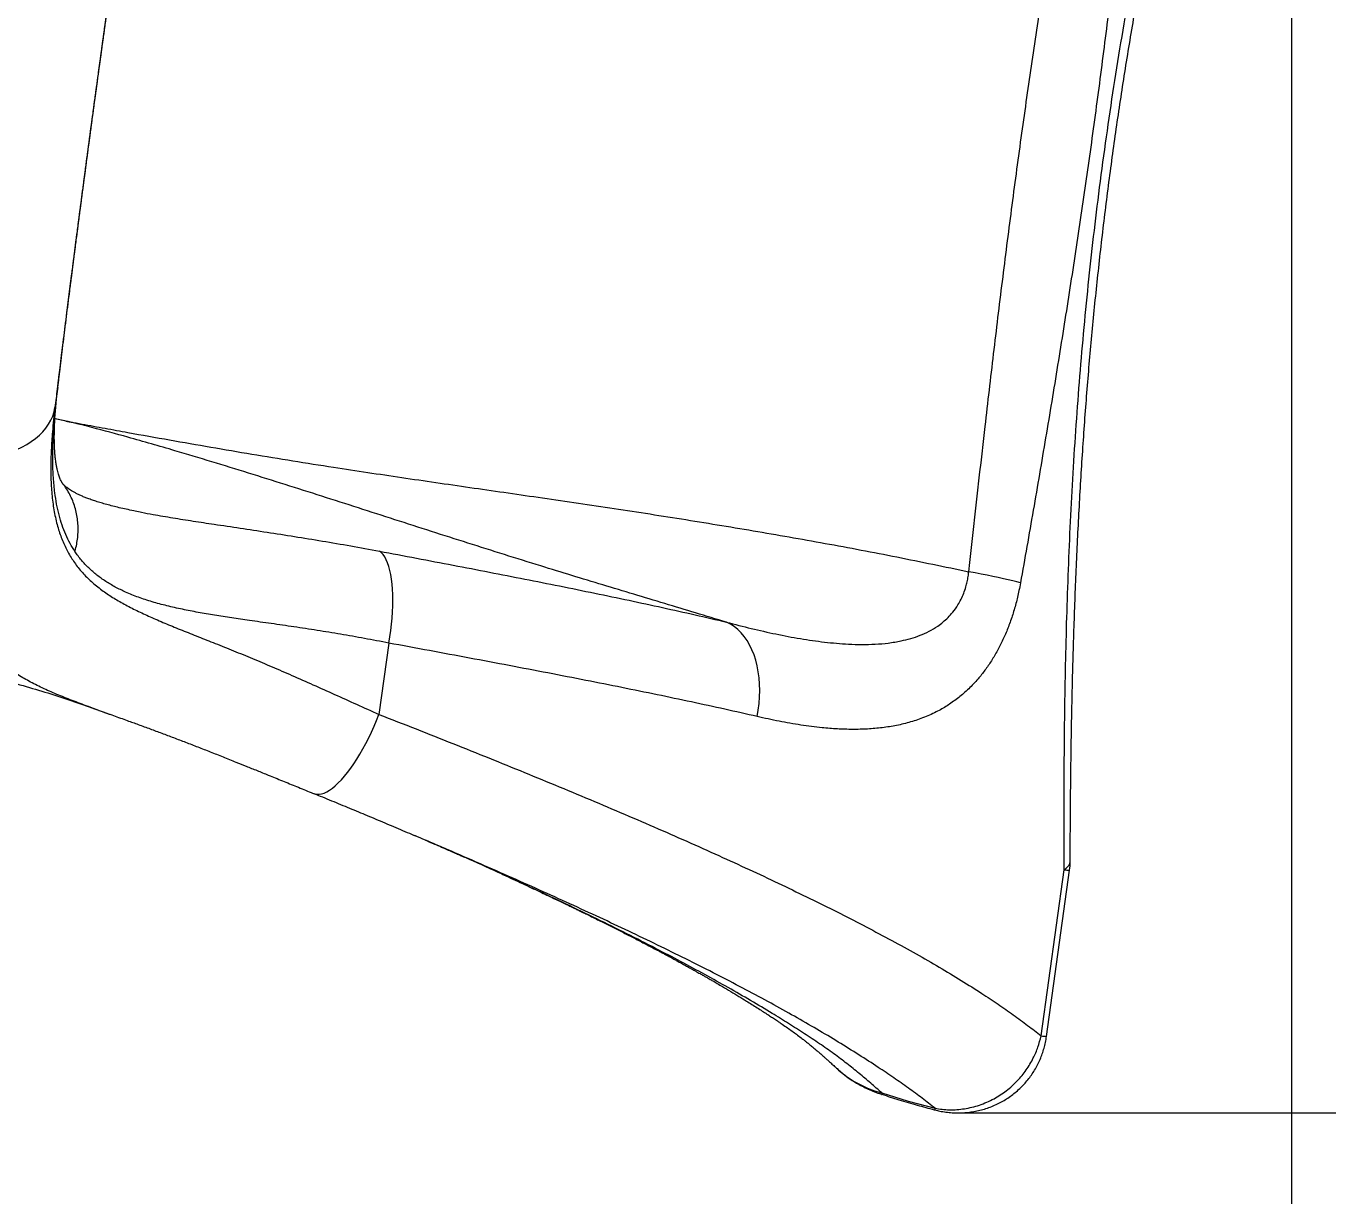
# Model space of a CAD drawing. Header units: millimetres. Extents: x -6104 to 7803, y -6013 to 4803.
# Drawn here: x 2133 to 3140, y -3211 to -2307 of the extents above; entities that cross this region are included whole.
import ezdxf

# ---------------------------------------------------------------- set-up
doc = ezdxf.new("R2010")
doc.units = ezdxf.units.MM
for name, color, linetype in [('DIKOM_ОБЪЕКТ', 7, 'Continuous'), ('DIKOM_РАЗМЕР_ЗОНА', 7, 'Continuous'), ('DIKOM_РАЗМЕР_ОБЪЕКТА', 7, 'Continuous')]:
    doc.layers.add(name, color=color, linetype=linetype)
doc.styles.add('style1', font='arial.ttf', dxfattribs={"width": 0.8})
doc.dimstyles.new('1-50', dxfattribs={"dimtxt": 300, "dimasz": 200, "dimexe": 100, "dimexo": 0, "dimgap": 100, "dimtad": 1, "dimtxsty": 'style1', "dimcen": 200, "dimclrd": 7, "dimclre": 7, "dimclrt": 7, "dimadec": 1, "dimazin": 2, "dimtfac": 1, "dimtmove": 0, "dimatfit": 2, "dimfxl": 0, "dimlwd": 25, "dimlwe": 18, "dimarcsym": 0})

# ---------------------------------------------------------------- blocks, each defined once
blk = doc.blocks.new('*D10')
at = {"layer": 'Defpoints', "color": 0, "transparency": 16777216}
for p in [(-4094.7, -224.5), (3111.6, -1726), (3111.6, -4948.6)]:
    blk.add_point(p, dxfattribs=at)
at = {"layer": 'DIKOM_РАЗМЕР_ОБЪЕКТА', "color": 7, "lineweight": 18, "transparency": 16777216}
for p, q in [((-4094.7, -224.5), (-4094.7, -5048.6)), ((3111.6, -1726), (3111.6, -5048.6))]:
    blk.add_line(p, q, dxfattribs=at)
at = {"layer": 'DIKOM_РАЗМЕР_ОБЪЕКТА', "color": 7, "lineweight": 25, "transparency": 16777216}
blk.add_line((-3894.7, -4948.6), (2911.6, -4948.6), dxfattribs=at)
at = {"layer": 'DIKOM_РАЗМЕР_ОБЪЕКТА', "color": 7, "transparency": 16777216}
for points in [[(-3894.7, -4915.2), (-3894.7, -4981.9), (-4094.7, -4948.6)], [(2911.6, -4915.2), (2911.6, -4981.9), (3111.6, -4948.6)]]:
    blk.add_solid(points, dxfattribs=at)
at = {"layer": 'DIKOM_РАЗМЕР_ОБЪЕКТА', "color": 7, "transparency": 16777216, "insert": (-134.2, -4695.4), "char_height": 300, "attachment_point": 5, "style": 'style1'}
blk.add_mtext('7200', dxfattribs=at)
blk = doc.blocks.new('*D11')
at = {"layer": 'Defpoints', "color": 0, "transparency": 16777216}
for p in [(2860.7, 3297.7), (2853.9, -3146.5), (6088, -3146.5)]:
    blk.add_point(p, dxfattribs=at)
at = {"layer": 'DIKOM_РАЗМЕР_ОБЪЕКТА', "color": 7, "lineweight": 18, "transparency": 16777216}
for p, q in [((2860.7, 3297.7), (6188, 3297.7)), ((2853.9, -3146.5), (6188, -3146.5))]:
    blk.add_line(p, q, dxfattribs=at)
at = {"layer": 'DIKOM_РАЗМЕР_ОБЪЕКТА', "color": 7, "lineweight": 25, "transparency": 16777216}
blk.add_line((6088, 3097.7), (6088, -2946.5), dxfattribs=at)
at = {"layer": 'DIKOM_РАЗМЕР_ОБЪЕКТА', "color": 7, "transparency": 16777216}
for points in [[(6054.6, 3097.7), (6121.3, 3097.7), (6088, 3297.7)], [(6054.6, -2946.5), (6121.3, -2946.5), (6088, -3146.5)]]:
    blk.add_solid(points, dxfattribs=at)
at = {"layer": 'DIKOM_РАЗМЕР_ОБЪЕКТА', "color": 7, "transparency": 16777216, "insert": (5834.8, 129.2), "char_height": 300, "attachment_point": 5, "rotation": 90, "style": 'style1'}
blk.add_mtext('6450', dxfattribs=at)
blk = doc.blocks.new('*D12')
at = {"layer": 'Defpoints', "color": 0, "transparency": 16777216}
for p in [(-6103.6, -69.9), (4675.4, -1132.9), (4675.4, -5913.1)]:
    blk.add_point(p, dxfattribs=at)
at = {"layer": 'DIKOM_РАЗМЕР_ЗОНА', "color": 7, "lineweight": 18, "transparency": 16777216}
for p, q in [((-6103.6, -69.9), (-6103.6, -6013.1)), ((4675.4, -1132.9), (4675.4, -6013.1))]:
    blk.add_line(p, q, dxfattribs=at)
at = {"layer": 'DIKOM_РАЗМЕР_ЗОНА', "color": 7, "lineweight": 25, "transparency": 16777216}
blk.add_line((-5903.6, -5913.1), (4475.4, -5913.1), dxfattribs=at)
at = {"layer": 'DIKOM_РАЗМЕР_ЗОНА', "color": 7, "transparency": 16777216}
for points in [[(-5903.6, -5879.7), (-5903.6, -5946.4), (-6103.6, -5913.1)], [(4475.4, -5879.7), (4475.4, -5946.4), (4675.4, -5913.1)]]:
    blk.add_solid(points, dxfattribs=at)
at = {"layer": 'DIKOM_РАЗМЕР_ЗОНА', "color": 7, "transparency": 16777216, "insert": (271.5, -5659.9), "char_height": 300, "attachment_point": 5, "style": 'style1'}
blk.add_mtext('10800', dxfattribs=at)
blk = doc.blocks.new('*D13')
at = {"layer": 'Defpoints', "color": 0, "transparency": 16777216}
for p in [(2913.4, 4802.5), (7702.7, 4802.5), (3095.2, -4640)]:
    blk.add_point(p, dxfattribs=at)
at = {"layer": 'DIKOM_РАЗМЕР_ЗОНА', "color": 7, "lineweight": 18, "transparency": 16777216}
for p, q in [((2913.4, 4802.5), (7802.7, 4802.5)), ((3095.2, -4640), (7802.7, -4640))]:
    blk.add_line(p, q, dxfattribs=at)
at = {"layer": 'DIKOM_РАЗМЕР_ЗОНА', "color": 7, "lineweight": 25, "transparency": 16777216}
blk.add_line((7702.7, -4440), (7702.7, 4602.5), dxfattribs=at)
at = {"layer": 'DIKOM_РАЗМЕР_ЗОНА', "color": 7, "transparency": 16777216}
for points in [[(7669.4, 4602.5), (7736.1, 4602.5), (7702.7, 4802.5)], [(7669.4, -4440), (7736.1, -4440), (7702.7, -4640)]]:
    blk.add_solid(points, dxfattribs=at)
at = {"layer": 'DIKOM_РАЗМЕР_ЗОНА', "color": 7, "transparency": 16777216, "insert": (7449.6, 71.5), "char_height": 300, "attachment_point": 5, "rotation": 90, "style": 'style1'}
blk.add_mtext('9450', dxfattribs=at)

msp = doc.modelspace()

# ---------------------------------------------------------------- linework, layer by layer
at = {"layer": 'DIKOM_ОБЪЕКТ', "color": 7, "linetype": 'Continuous', "lineweight": 15}
for p, q in [((2157.978, -2585.864), (2157.791, -2587.184)), ((2157.791, -2587.184), (2155.815, -2601.384)), ((2221.549, -2682.143), (2222.733, -2682.365)), ((2413.806, -2783.453), (2406.138, -2838.575)), ((2918.039, -3086.966), (2935.9, -2958.582)), ((2922.235, -3087.442), (2940.096, -2959.058)), ((2759.945, -3111.922), (2760.296, -3112.258)), ((2794.971, -3131.138), (2795.01, -3131.151))]:
    msp.add_line(p, q, dxfattribs=at)
at = {"layer": 'DIKOM_ОБЪЕКТ', "color": 7, "linetype": 'Continuous', "lineweight": 15, "flags": 128}
for points in [[(2079.221, -2639.138), (2084.169, -2639.684), (2089.128, -2639.988), (2094.074, -2640.047), (2098.982, -2639.862), (2103.827, -2639.434), (2108.584, -2638.764), (2113.23, -2637.857), (2117.74, -2636.716), (2122.092, -2635.348), (2126.265, -2633.759), (2130.236, -2631.958), (2133.986, -2629.953), (2137.496, -2627.755), (2140.748, -2625.375), (2143.725, -2622.825), (2146.414, -2620.117), (2148.799, -2617.266), (2150.869, -2614.286), (2152.614, -2611.192), (2154.024, -2607.999), (2155.093, -2604.724), (2155.815, -2601.384)], [(2413.806, -2783.453), (2414.648, -2778.578), (2415.367, -2773.709), (2415.962, -2768.87), (2416.428, -2764.087), (2416.763, -2759.382), (2416.966, -2754.78), (2417.036, -2750.303), (2416.971, -2745.974), (2416.774, -2741.814), (2416.444, -2737.844), (2415.983, -2734.085), (2415.394, -2730.555), (2414.679, -2727.271), (2413.842, -2724.251), (2412.888, -2721.508), (2411.82, -2719.058), (2410.645, -2716.912), (2409.368, -2715.081), (2407.996, -2713.573), (2406.535, -2712.398)], [(2902.132, -2736.846), (2899.283, -2736.129), (2896.124, -2735.37), (2892.674, -2734.573), (2888.951, -2733.742), (2884.976, -2732.882), (2880.771, -2731.997), (2876.36, -2731.094), (2871.765, -2730.175), (2867.014, -2729.248), (2862.132, -2728.316)], [(2698.566, -2840.241), (2699.448, -2835.187), (2700.083, -2830.124), (2700.467, -2825.081), (2700.598, -2820.084), (2700.476, -2815.161), (2700.101, -2810.338), (2699.476, -2805.642), (2698.603, -2801.097), (2697.487, -2796.728), (2696.135, -2792.559), (2694.553, -2788.612), (2692.751, -2784.909), (2690.738, -2781.469), (2688.524, -2778.312), (2686.122, -2775.454), (2683.545, -2772.91), (2680.807, -2770.695), (2677.922, -2768.82), (2674.906, -2767.296)], [(2356.166, -2899.753), (2356.608, -2899.917), (2358.232, -2900.278), (2359.977, -2900.312), (2361.837, -2900.018), (2363.8, -2899.398), (2365.858, -2898.454), (2368, -2897.192), (2370.216, -2895.619), (2372.494, -2893.741), (2374.823, -2891.568), (2377.191, -2889.112), (2379.586, -2886.384), (2381.997, -2883.398), (2384.411, -2880.169), (2386.817, -2876.714), (2389.201, -2873.049), (2391.552, -2869.194), (2393.859, -2865.166), (2396.11, -2860.987), (2398.293, -2856.678), (2400.398, -2852.26), (2402.413, -2847.755), (2404.33, -2843.185), (2406.138, -2838.575)], [(2935.9, -2958.582), (2937.509, -2957.43), (2938.788, -2956.241), (2939.728, -2955.024), (2940.322, -2953.786), (2940.566, -2952.537), (2940.572, -2952.301)], [(2760.296, -3112.258), (2761.505, -3113.415), (2767.352, -3118.052), (2773.62, -3122.149), (2778.648, -3124.9), (2783.859, -3127.309), (2789.328, -3129.391), (2794.939, -3131.089), (2794.939, -3131.089), (2794.939, -3131.089)], [(2795.01, -3131.151), (2795.01, -3131.151), (2815.422, -3137.383), (2836.043, -3142.97)]]:
    msp.add_lwpolyline(points, dxfattribs=at)
at = {"layer": 'DIKOM_ОБЪЕКТ', "color": 7, "linetype": 'Continuous', "lineweight": 15}
for centre, radius, start, end in [((2944.597, -2900.69), 58.541, 261.456027, 265.589952), ((2890.572, -2952.169), 50, 352.080054, 359.841024), ((2926.755, -3028.916), 58.7, 261.461622, 265.584356), ((2838.323, -3143.768), 2.416, 160.709866, 191.197046)]:
    msp.add_arc(centre, radius, start, end, dxfattribs=at)
for points, knots in [([(2160.838, -1763.994), (2160.738, -1763.967), (2159.632, -1763.666), (2157.463, -1763.394), (2154.396, -1763.203), (2151.382, -1763.351), (2148.466, -1763.776), (2145.675, -1764.463), (2143.037, -1765.382), (2140.579, -1766.496), (2138.325, -1767.764), (2136.292, -1769.141), (2134.488, -1770.58), (2132.909, -1772.04), (2131.539, -1773.485), (2130.358, -1774.897), (2129.337, -1776.262), (2128.452, -1777.582), (2127.675, -1778.865), (2126.983, -1780.127), (2126.355, -1781.387), (2125.771, -1782.676), (2125.208, -1784.04), (2124.636, -1785.563), (2124.004, -1787.418), (2123.255, -1789.861), (2122.461, -1792.748), (2121.646, -1795.968), (2120.856, -1799.286), (2120.05, -1802.846), (2119.213, -1806.7), (2118.363, -1810.752), (2117.492, -1815.031), (2116.592, -1819.566), (2115.662, -1824.361), (2114.701, -1829.419), (2113.706, -1834.745), (2112.678, -1840.347), (2111.618, -1846.207), (2110.526, -1852.332), (2109.402, -1858.715), (2108.244, -1865.374), (2107.052, -1872.298), (2105.83, -1879.469), (2104.582, -1886.861), (2103.31, -1894.472), (2102.008, -1902.32), (2100.677, -1910.418), (2099.315, -1918.766), (2097.926, -1927.337), (2096.511, -1936.134), (2095.069, -1945.159), (2093.602, -1954.399), (2092.113, -1963.833), (2090.603, -1973.458), (2089.072, -1983.279), (2087.517, -1993.305), (2085.942, -2003.51), (2084.353, -2013.866), (2082.752, -2024.355), (2081.133, -2035.006), (2079.498, -2045.823), (2077.844, -2056.809), (2076.179, -2067.928), (2074.501, -2079.182), (2072.809, -2090.574), (2071.106, -2102.099), (2069.395, -2113.723), (2067.678, -2125.436), (2065.957, -2137.23), (2064.228, -2149.125), (2062.494, -2161.104), (2060.758, -2173.147), (2059.021, -2185.238), (2057.288, -2197.356), (2055.557, -2209.509), (2053.826, -2221.709), (2052.091, -2233.981), (2050.355, -2246.317), (2048.619, -2258.699), (2046.885, -2271.111), (2045.156, -2283.537), (2043.435, -2295.959), (2041.724, -2308.359), (2040.024, -2320.719), (2038.34, -2333.023), (2036.672, -2345.256), (2035.022, -2357.404), (2033.391, -2369.477), (2031.77, -2381.509), (2030.16, -2393.521), (2028.561, -2405.505), (2026.977, -2417.426), (2025.413, -2429.247), (2023.874, -2440.934), (2022.362, -2452.476), (2020.871, -2463.905), (2019.402, -2475.228), (2017.954, -2486.442), (2016.532, -2497.519), (2015.134, -2508.462), (2013.761, -2519.271), (2012.415, -2529.933), (2011.098, -2540.424), (2009.81, -2550.747), (2008.551, -2560.915), (2007.318, -2570.928), (2006.118, -2580.75), (2004.953, -2590.348), (2003.827, -2599.703), (2002.734, -2608.854), (2001.674, -2617.808), (2000.647, -2626.566), (1999.656, -2635.097), (1998.702, -2643.403), (1997.783, -2651.486), (1996.899, -2659.348), (1996.056, -2666.954), (1995.253, -2674.307), (1994.488, -2681.408), (1993.76, -2688.278), (1993.072, -2694.893), (1992.426, -2701.235), (1991.824, -2707.278), (1991.263, -2713.056), (1990.742, -2718.577), (1990.261, -2723.851), (1989.822, -2728.85), (1989.425, -2733.579), (1989.071, -2738.046), (1988.759, -2742.256), (1988.49, -2746.208), (1988.266, -2749.912), (1988.085, -2753.395), (1987.952, -2756.71), (1987.87, -2759.942), (1987.86, -2762.909), (1987.929, -2765.482), (1988.059, -2767.55), (1988.225, -2769.252), (1988.428, -2770.76), (1988.683, -2772.237), (1989.001, -2773.716), (1989.397, -2775.227), (1989.888, -2776.793), (1990.497, -2778.431), (1991.251, -2780.154), (1992.18, -2781.961), (1993.313, -2783.838), (1994.673, -2785.757), (1996.278, -2787.678), (1998.131, -2789.548), (2000.22, -2791.314), (2002.524, -2792.925), (2005.014, -2794.339), (2007.747, -2795.561), (2010.686, -2796.543), (2013.78, -2797.19), (2015.868, -2797.491), (2016.905, -2797.505), (2016.911, -2797.505)], [0, 0, 0, 0, 0.00020678, 0.0022859, 0.00432568, 0.00632929, 0.00829925, 0.01023759, 0.01214473, 0.01402004, 0.01586204, 0.01766916, 0.01944347, 0.02119421, 0.02294053, 0.02470671, 0.02652435, 0.02843711, 0.0304974, 0.0327684, 0.03532925, 0.03828484, 0.04178463, 0.04606318, 0.05154523, 0.05921155, 0.06961414, 0.07856345, 0.08697951, 0.09589443, 0.10441287, 0.11267032, 0.12083469, 0.12892755, 0.13695328, 0.14493438, 0.15288854, 0.16083054, 0.16877371, 0.17664697, 0.18452379, 0.19242422, 0.2003318, 0.20822435, 0.21608221, 0.22388748, 0.23167432, 0.23952623, 0.24736502, 0.25519845, 0.26303434, 0.27087795, 0.27873703, 0.28658397, 0.29439111, 0.30222871, 0.31008197, 0.31793488, 0.3257679, 0.33356574, 0.34133966, 0.34917747, 0.35700183, 0.36482038, 0.37264086, 0.38046847, 0.38831075, 0.39616117, 0.40396014, 0.41177127, 0.41959211, 0.42741551, 0.43523175, 0.44303328, 0.4508236, 0.4585758, 0.46634775, 0.47414803, 0.4819714, 0.48981252, 0.49766576, 0.50552567, 0.51338607, 0.52123981, 0.52908156, 0.53690571, 0.54470713, 0.55248086, 0.56022785, 0.56798645, 0.57579512, 0.5836331, 0.59148428, 0.59932969, 0.60714993, 0.61492912, 0.62269567, 0.63051207, 0.63831927, 0.64612477, 0.65393505, 0.66175624, 0.66959705, 0.67742272, 0.68522831, 0.69307518, 0.70094318, 0.70881072, 0.71665201, 0.72444746, 0.7322156, 0.74005695, 0.7478882, 0.7557171, 0.76355041, 0.77139431, 0.77925675, 0.78714455, 0.7949593, 0.80281999, 0.81070879, 0.81860806, 0.826497, 0.8343565, 0.84215273, 0.85007789, 0.85800741, 0.86595107, 0.87392228, 0.88193688, 0.89001409, 0.89817556, 0.90636664, 0.9147325, 0.92334417, 0.9323628, 0.94221656, 0.95034498, 0.95612407, 0.96017142, 0.96356226, 0.96643343, 0.9689246, 0.97114112, 0.97316489, 0.97506142, 0.97688467, 0.97867876, 0.98047159, 0.98228306, 0.9841265, 0.98600278, 0.98790532, 0.9898257, 0.99175683, 0.99369381, 0.99582937, 0.99792938, 0.99998857, 1, 1, 1, 1]), ([(2160.815, -1764.081), (2160.751, -1764.039), (2160.508, -1763.88), (2159.947, -1764.522), (2159.131, -1766.053), (2158.169, -1768.604), (2157.081, -1772.076), (2155.879, -1776.444), (2154.565, -1781.67), (2153.147, -1787.711), (2151.615, -1794.603), (2149.957, -1802.408), (2148.171, -1811.151), (2146.259, -1820.842), (2144.242, -1831.374), (2142.143, -1842.62), (2139.969, -1854.541), (2137.727, -1867.088), (2135.401, -1880.349), (2132.971, -1894.433), (2130.438, -1909.347), (2127.803, -1925.086), (2125.097, -1941.475), (2122.352, -1958.311), (2119.573, -1975.553), (2116.768, -1993.152), (2113.915, -2011.244), (2110.991, -2029.975), (2108, -2049.336), (2104.943, -2069.309), (2101.858, -2089.666), (2098.779, -2110.172), (2095.712, -2130.788), (2092.662, -2151.471), (2089.605, -2172.377), (2086.519, -2193.668), (2083.408, -2215.32), (2080.279, -2237.305), (2077.166, -2259.369), (2073.949, -2282.38), (2070.639, -2306.302), (2067.247, -2331.079), (2063.882, -2355.918), (2060.554, -2380.757), (2057.272, -2405.53), (2054.229, -2428.759), (2051.419, -2450.443), (2048.833, -2470.61), (2046.316, -2490.45), (2043.85, -2510.111), (2041.44, -2529.548), (2039.094, -2548.721), (2036.839, -2567.404), (2034.7, -2585.377), (2032.678, -2602.626), (2030.772, -2619.15), (2028.965, -2635.093), (2027.245, -2650.57), (2025.618, -2665.532), (2024.09, -2679.939), (2022.68, -2693.62), (2021.401, -2706.429), (2020.255, -2718.365), (2019.237, -2729.439), (2018.339, -2739.739), (2017.556, -2749.333), (2016.893, -2758.174), (2016.356, -2766.225), (2015.949, -2773.388), (2015.675, -2779.588), (2015.53, -2784.838), (2015.511, -2789.169), (2015.62, -2792.614), (2015.854, -2795.215), (2016.234, -2796.83), (2016.592, -2797.553), (2016.859, -2797.436), (2016.912, -2797.412)], [0, 0, 0, 0, 0.00477587, 0.01798216, 0.03156734, 0.04516508, 0.05876287, 0.07234813, 0.08557468, 0.09881266, 0.11205061, 0.12527711, 0.13888911, 0.15251366, 0.16613822, 0.17975023, 0.19297789, 0.20621699, 0.21945612, 0.23268381, 0.24629614, 0.25992092, 0.2735457, 0.28715803, 0.30036854, 0.31359049, 0.32681239, 0.34002289, 0.35361599, 0.36722162, 0.38082721, 0.39442032, 0.40763203, 0.42085513, 0.43407824, 0.44728994, 0.46088525, 0.47449303, 0.48810081, 0.50169609, 0.5169789, 0.53227045, 0.54755324, 0.56316607, 0.57878827, 0.59440108, 0.60763005, 0.62087041, 0.63411082, 0.64733977, 0.66095316, 0.67457905, 0.68820498, 0.70181839, 0.71502465, 0.72824229, 0.74145997, 0.7546662, 0.76825477, 0.78185576, 0.79545675, 0.80904528, 0.82227317, 0.83551259, 0.848752, 0.86197992, 0.87559404, 0.88922064, 0.90284733, 0.91646153, 0.92968488, 0.94291979, 0.95615455, 0.96937779, 0.9829873, 0.99660928, 1, 1, 1, 1]), ([(2935.9, -2958.582), (2935.857, -2946.669), (2935.772, -2922.842), (2935.858, -2886.829), (2936.147, -2850.585), (2936.687, -2814.101), (2937.506, -2777.395), (2938.638, -2740.484), (2940.115, -2703.384), (2941.964, -2666.11), (2944.206, -2628.733), (2946.862, -2591.274), (2949.959, -2553.753), (2953.504, -2516.188), (2957.507, -2478.611), (2962.033, -2440.564), (2967.115, -2402.069), (2972.768, -2363.151), (2978.918, -2324.323), (2985.869, -2283.785), (2993.703, -2241.579), (3002.469, -2197.756), (3011.785, -2154.166), (3021.608, -2110.854), (3031.959, -2067.579), (3042.808, -2024.361), (3054.097, -1981.206), (3065.697, -1938.401), (3077.53, -1895.935), (3085.559, -1867.936), (3089.573, -1853.94)], [0, 0, 0, 0, 0.03297277, 0.0659486, 0.09892096, 0.13202015, 0.16512295, 0.19822155, 0.23144116, 0.26467006, 0.29789817, 0.331117, 0.36434186, 0.39757669, 0.43081132, 0.46403576, 0.49854547, 0.53306694, 0.56758853, 0.60209843, 0.64150122, 0.68092748, 0.72036299, 0.75979231, 0.79919759, 0.83934336, 0.87950824, 0.91968171, 0.95985073, 1, 1, 1, 1]), ([(2940.564, -2952.301), (2940.584, -2946.338), (2940.63, -2932.301), (2940.781, -2910.16), (2941.01, -2885.93), (2941.332, -2861.974), (2941.75, -2838.246), (2942.265, -2814.752), (2942.887, -2791.279), (2943.621, -2767.851), (2944.47, -2744.489), (2945.436, -2721.216), (2946.526, -2698.053), (2947.74, -2675.02), (2949.082, -2652.134), (2950.554, -2629.413), (2952.156, -2606.871), (2953.892, -2584.525), (2955.764, -2562.376), (2957.78, -2540.306), (2959.946, -2518.238), (2962.268, -2496.124), (2964.743, -2474.03), (2967.367, -2451.981), (2970.144, -2429.972), (2973.071, -2408.001), (2976.15, -2386.088), (2979.382, -2364.217), (2982.769, -2342.354), (2986.317, -2320.455), (2990.025, -2298.526), (2993.885, -2276.598), (2997.892, -2254.708), (3002.04, -2232.883), (3006.337, -2211.072), (3010.787, -2189.232), (3015.399, -2167.317), (3020.164, -2145.344), (3025.081, -2123.309), (3030.147, -2101.208), (3035.359, -2079.036), (3040.714, -2056.789), (3046.21, -2034.463), (3051.843, -2012.053), (3057.609, -1989.555), (3063.505, -1966.967), (3069.528, -1944.284), (3075.672, -1921.498), (3081.935, -1898.615), (3087.517, -1878.434), (3091.025, -1865.924), (3092.395, -1861.036)], [0, 0, 0, 0, 0.01669006, 0.03928127, 0.06166473, 0.08396494, 0.10556356, 0.12710026, 0.14855721, 0.16991687, 0.19116293, 0.21228001, 0.23325373, 0.25407124, 0.27472061, 0.29519116, 0.3154736, 0.33555954, 0.35544165, 0.37514286, 0.39497824, 0.41483316, 0.43464706, 0.45442628, 0.47417716, 0.49390602, 0.51362159, 0.5332658, 0.55294702, 0.5727134, 0.59253997, 0.61240132, 0.63227179, 0.65211789, 0.67193398, 0.69190944, 0.71198783, 0.73217703, 0.75248483, 0.77291909, 0.79348735, 0.81419703, 0.83505568, 0.85607071, 0.87724894, 0.89859748, 0.92012302, 0.94183201, 0.96374144, 0.98583332, 1, 1, 1, 1]), ([(2079.221, -2639.138), (2079.868, -2633.872), (2081.162, -2623.334), (2083.228, -2606.781), (2085.381, -2589.723), (2087.645, -2571.966), (2090.018, -2553.53), (2092.5, -2534.426), (2095.06, -2514.872), (2097.669, -2495.096), (2100.319, -2475.141), (2103.004, -2455.048), (2105.743, -2434.667), (2108.557, -2413.837), (2111.444, -2392.58), (2114.4, -2370.923), (2117.39, -2349.113), (2120.382, -2327.395), (2123.369, -2305.804), (2126.346, -2284.375), (2129.335, -2262.95), (2132.36, -2241.366), (2135.416, -2219.655), (2138.497, -2197.854), (2141.57, -2176.216), (2144.598, -2154.997), (2147.577, -2134.222), (2150.504, -2113.911), (2153.404, -2093.899), (2156.3, -2074.034), (2159.185, -2054.362), (2162.056, -2034.922), (2164.879, -2015.942), (2167.803, -1996.44), (2170.81, -1976.573), (2173.89, -1956.426), (2175.866, -1943.696), (2176.854, -1937.333)], [0, 0, 0, 0, 0.027715709, 0.055455444, 0.08319523, 0.110911103, 0.139431999, 0.167979195, 0.196526346, 0.225047344, 0.252759028, 0.280494729, 0.308230546, 0.335942289, 0.364457135, 0.392998067, 0.421538912, 0.450053647, 0.477790855, 0.505552249, 0.533313502, 0.561050814, 0.589595476, 0.618166101, 0.646736883, 0.67528154, 0.702989995, 0.730722468, 0.758454704, 0.786163232, 0.814675087, 0.84321316, 0.871751191, 0.900263076, 0.933501851, 0.966761304, 1, 1, 1, 1]), ([(2240.307, -1994.04), (2239.433, -1999.543), (2237.685, -2010.554), (2234.959, -2027.98), (2232.062, -2046.69), (2228.983, -2066.799), (2225.725, -2088.305), (2222.657, -2108.767), (2219.803, -2127.973), (2217.177, -2145.769), (2214.529, -2163.84), (2211.602, -2183.962), (2208.394, -2206.189), (2204.912, -2230.53), (2201.695, -2253.209), (2198.752, -2274.116), (2196.085, -2293.194), (2193.434, -2312.28), (2190.548, -2333.203), (2187.44, -2355.912), (2184.131, -2380.304), (2181.134, -2402.605), (2178.44, -2422.818), (2176.037, -2440.992), (2173.686, -2458.905), (2171.169, -2478.253), (2168.51, -2498.887), (2165.745, -2520.602), (2163.302, -2540.031), (2161.158, -2557.294), (2159.288, -2572.527), (2157.496, -2587.298), (2156.375, -2596.69), (2155.815, -2601.384)], [0, 0, 0, 0, 0.03323752, 0.06649566, 0.09973331, 0.13668409, 0.17366337, 0.21061413, 0.23912799, 0.26766765, 0.2962075, 0.32472123, 0.36170873, 0.39872454, 0.43571185, 0.46425581, 0.4928261, 0.52139633, 0.54994042, 0.58689764, 0.62388316, 0.66084047, 0.68935864, 0.71790274, 0.7464469, 0.77496486, 0.81192279, 0.84890929, 0.88586725, 0.91438747, 0.94293373, 0.97147993, 1, 1, 1, 1]), ([(2157.791, -2587.184), (2158.543, -2580.952), (2160.049, -2568.482), (2162.486, -2548.708), (2164.849, -2529.785), (2167.114, -2511.87), (2169.246, -2495.169), (2171.443, -2478.104), (2173.925, -2458.999), (2176.71, -2437.763), (2179.813, -2414.347), (2182.752, -2392.379), (2185.501, -2372.004), (2188.04, -2353.316), (2190.611, -2334.523), (2193.466, -2313.806), (2196.607, -2291.175), (2200.036, -2266.696), (2203.218, -2244.163), (2206.144, -2223.613), (2208.806, -2205.036), (2211.462, -2186.626), (2214.366, -2166.629), (2217.511, -2145.16), (2220.876, -2122.388), (2223.942, -2101.842), (2226.713, -2083.445), (2229.196, -2067.084), (2231.637, -2051.14), (2233.986, -2035.926), (2236.248, -2021.399), (2237.686, -2012.273), (2238.405, -2007.71)], [0, 0, 0, 0, 0.03872299, 0.07747579, 0.11619877, 0.14608078, 0.17599012, 0.20589943, 0.23578139, 0.27450498, 0.31325839, 0.35198201, 0.38186385, 0.41177305, 0.4416822, 0.47156408, 0.51030336, 0.54907248, 0.58781178, 0.61770651, 0.64762863, 0.67755091, 0.70744561, 0.74618102, 0.78494608, 0.8236815, 0.85357338, 0.88349285, 0.91341217, 0.94330398, 0.97165208, 1, 1, 1, 1]), ([(2157.979, -2585.863), (2158.278, -2583.378), (2158.93, -2577.955), (2159.977, -2569.345), (2161.11, -2560.089), (2162.276, -2550.634), (2163.472, -2541.005), (2164.695, -2531.221), (2165.944, -2521.297), (2167.218, -2511.233), (2168.52, -2501.015), (2169.851, -2490.623), (2171.214, -2480.051), (2172.604, -2469.312), (2174.021, -2458.43), (2175.461, -2447.433), (2176.919, -2436.349), (2178.392, -2425.205), (2179.877, -2414.022), (2181.379, -2402.775), (2182.899, -2391.432), (2184.442, -2379.978), (2186.003, -2368.437), (2187.579, -2356.835), (2189.169, -2345.184), (2190.77, -2333.498), (2192.382, -2321.79), (2194.001, -2310.073), (2195.626, -2298.365), (2197.259, -2286.648), (2198.897, -2274.94), (2200.541, -2263.245), (2202.184, -2251.6), (2203.827, -2240.003), (2205.472, -2228.448), (2207.117, -2216.933), (2208.764, -2205.457), (2210.412, -2194.014), (2212.062, -2182.615), (2213.705, -2171.311), (2215.338, -2160.121), (2216.96, -2149.057), (2218.575, -2138.092), (2220.18, -2127.236), (2221.776, -2116.499), (2223.359, -2105.892), (2224.929, -2095.423), (2226.485, -2085.103), (2228.023, -2074.953), (2229.54, -2064.989), (2231.04, -2055.192), (2232.526, -2045.538), (2233.998, -2036.019), (2235.454, -2026.667), (2236.868, -2017.634), (2237.784, -2011.829), (2238.23, -2009.001)], [0, 0, 0, 0, 0.01571224, 0.03427567, 0.05287653, 0.07149188, 0.09009351, 0.10865663, 0.1271588, 0.14560694, 0.1640449, 0.18255243, 0.20115551, 0.21982421, 0.23852771, 0.25723324, 0.27590124, 0.29450097, 0.31300295, 0.33140495, 0.34990951, 0.36850889, 0.3871315, 0.4057699, 0.42441725, 0.4430658, 0.46170697, 0.48033423, 0.49894154, 0.5174919, 0.53615601, 0.5547576, 0.57331611, 0.59185136, 0.61038375, 0.62892946, 0.64750542, 0.66613152, 0.68482745, 0.70354853, 0.72210836, 0.74068071, 0.75926252, 0.77785088, 0.79644216, 0.81503172, 0.83361574, 0.85219086, 0.87075397, 0.88923294, 0.90766966, 0.92622509, 0.94486323, 0.96354728, 0.9822392, 1, 1, 1, 1]), ([(2862.132, -2728.316), (2866.329, -2690.903), (2872.624, -2634.784), (2881.321, -2559.977), (2888.09, -2504.081), (2895.182, -2448.408), (2902.65, -2392.957), (2910.575, -2337.56), (2918.984, -2281.677), (2927.83, -2225.32), (2940.11, -2149.525), (2949.554, -2092.732), (2955.85, -2054.867)], [0, 0, 0, 0, 0.16609514, 0.24914926, 0.33220283, 0.41442091, 0.49663826, 0.57891325, 0.66118919, 0.74588556, 0.83058256, 1, 1, 1, 1]), ([(2996.627, -2057.249), (2994.668, -2076.456), (2990.75, -2114.869), (2984.552, -2172.491), (2978.056, -2230.112), (2971.239, -2287.282), (2964.066, -2343.985), (2956.487, -2400.223), (2948.397, -2456.412), (2939.847, -2512.584), (2930.898, -2568.718), (2921.595, -2624.821), (2912.013, -2680.867), (2905.426, -2718.186), (2902.132, -2736.846)], [0, 0, 0, 0, 0.08449462, 0.1689889, 0.25351413, 0.33803858, 0.42062998, 0.50322068, 0.58589432, 0.66856903, 0.75140894, 0.83424958, 0.91712464, 1, 1, 1, 1]), ([(2162.544, -2661.245), (2162.315, -2660.938), (2161.947, -2660.445), (2161.525, -2659.829), (2161.325, -2659.524), (2160.955, -2658.926), (2160.493, -2658.09), (2159.901, -2656.849), (2159.295, -2655.367), (2158.74, -2653.786), (2158.189, -2651.939), (2157.667, -2649.887), (2157.153, -2647.485), (2156.674, -2644.768), (2156.245, -2641.735), (2155.88, -2638.387), (2155.591, -2634.726), (2155.39, -2630.756), (2155.291, -2626.651), (2155.289, -2622.367), (2155.38, -2617.84), (2155.577, -2612.89), (2155.89, -2607.54), (2156.319, -2601.849), (2156.875, -2595.807), (2157.432, -2590.462), (2157.846, -2587.058), (2157.992, -2585.852)], [0, 0, 0, 0, 0.03079992, 0.04960219, 0.07254481, 0.09494599, 0.14859565, 0.19659047, 0.24123319, 0.28865753, 0.3271273, 0.36789257, 0.4088859, 0.45023511, 0.49202416, 0.53430165, 0.57708562, 0.62036845, 0.66411897, 0.70339692, 0.74478676, 0.78849696, 0.83325884, 0.87907586, 0.9259223, 0.97375809, 1, 1, 1, 1]), ([(2171.241, -2712.806), (2169.93, -2710.706), (2167.307, -2706.504), (2164.034, -2699.629), (2161.208, -2692.289), (2158.881, -2684.438), (2157.025, -2676.096), (2155.511, -2666.534), (2154.469, -2655.623), (2154.007, -2643.255), (2154.147, -2630.202), (2154.856, -2616.471), (2156.049, -2602.132), (2157.21, -2592.166), (2157.791, -2587.184)], [0, 0, 0, 0, 0.07159774, 0.14323906, 0.2148379, 0.28794798, 0.36110059, 0.43421449, 0.52729787, 0.62045711, 0.71355274, 0.80901016, 0.90453143, 1, 1, 1, 1]), ([(2155.815, -2601.384), (2155.443, -2604.562), (2154.699, -2610.921), (2153.659, -2621.938), (2152.81, -2634.329), (2152.438, -2647.814), (2152.721, -2660.8), (2153.763, -2673.207), (2155.649, -2684.979), (2158.366, -2695.713), (2161.908, -2705.429), (2166.215, -2714.207), (2171.444, -2722.378), (2177.65, -2729.927), (2184.837, -2736.905), (2192.75, -2743.171), (2201.311, -2748.84), (2210.415, -2754.047), (2220.203, -2759.001), (2230.744, -2763.838), (2242.026, -2768.653), (2254.024, -2773.533), (2266.574, -2778.51), (2279.841, -2783.742), (2293.806, -2789.344), (2308.446, -2795.362), (2323.495, -2801.704), (2339.073, -2808.486), (2355.188, -2815.64), (2371.858, -2823.075), (2388.828, -2830.707), (2400.37, -2835.953), (2406.138, -2838.575)], [0, 0, 0, 0, 0.0220505, 0.04412325, 0.07864196, 0.11318397, 0.14769767, 0.18327188, 0.21887898, 0.25444875, 0.28760944, 0.32080033, 0.35396193, 0.38819668, 0.42246276, 0.45670307, 0.48880656, 0.52094456, 0.5530876, 0.58519848, 0.61827597, 0.65138389, 0.68449146, 0.71756873, 0.75225557, 0.78697939, 0.82170272, 0.85638929, 0.89227327, 0.92819367, 0.96411521, 1, 1, 1, 1]), ([(2165.841, -2612.187), (2165.755, -2612.17), (2162.399, -2611.509), (2159.03, -2610.859), (2155.748, -2610.225)], [0, 0, 0, 0, 0.02573646, 1, 1, 1, 1]), ([(2155.769, -2609.874), (2155.892, -2609.902), (2159.153, -2610.625), (2162.506, -2611.409), (2165.738, -2612.163), (2165.841, -2612.187)], [0, 0, 0, 0, 0.0364623, 0.96912313, 1, 1, 1, 1]), ([(2674.906, -2767.296), (2658.995, -2762.528), (2627.173, -2752.992), (2579.309, -2738.545), (2528.559, -2723.074), (2474.99, -2706.246), (2418.599, -2688.104), (2362.109, -2669.907), (2305.445, -2651.98), (2255.477, -2636.723), (2215.103, -2625.068), (2191.126, -2618.61), (2176.856, -2614.94), (2170.756, -2613.403), (2167.129, -2612.505), (2165.928, -2612.208), (2165.841, -2612.187)], [0, 0, 0, 0, 0.0945726, 0.18914956, 0.28372098, 0.39495429, 0.5062066, 0.61746942, 0.72872693, 0.83996474, 0.9105451, 0.96427474, 0.97907755, 0.99307196, 0.99950039, 1, 1, 1, 1]), ([(2165.841, -2612.187), (2165.917, -2612.201), (2166.518, -2612.312), (2170.155, -2612.981), (2179.658, -2614.731), (2194.537, -2617.461), (2217.101, -2621.576), (2244.373, -2626.468), (2276.277, -2632.039), (2308.018, -2637.419), (2339.634, -2642.602), (2378.228, -2648.691), (2423.834, -2655.527), (2476.495, -2663.155), (2530.052, -2670.833), (2584.57, -2678.86), (2640.011, -2687.428), (2695.531, -2696.517), (2751.086, -2706.271), (2806.643, -2716.718), (2843.637, -2724.45), (2862.132, -2728.316)], [0, 0, 0, 0, 0.000317766, 0.002525817, 0.0152769, 0.040284401, 0.06529216, 0.110843359, 0.156407208, 0.201987943, 0.247575226, 0.293145906, 0.369329485, 0.44551448, 0.521698603, 0.601407255, 0.681134844, 0.760866092, 0.840590616, 0.92030196, 1, 1, 1, 1]), ([(2189.751, -2835.437), (2187.015, -2834.457), (2179.752, -2831.858), (2168.904, -2827.796), (2156.981, -2823.046), (2145.864, -2818.144), (2135.519, -2812.964), (2126.063, -2807.466), (2117.285, -2801.416), (2109.224, -2794.667), (2101.931, -2787.111), (2095.511, -2778.753), (2089.981, -2769.499), (2085.34, -2759.302), (2081.603, -2748.19), (2078.759, -2736.128), (2076.775, -2723.131), (2075.708, -2710.294), (2075.329, -2697.854), (2075.432, -2686.024), (2075.957, -2673.702), (2076.829, -2661.71), (2077.921, -2650.191), (2078.787, -2642.824), (2079.221, -2639.138)], [0, 0, 0, 0, 0.02780187, 0.07379781, 0.11973696, 0.16735684, 0.21502691, 0.26270137, 0.31032741, 0.36101902, 0.41173897, 0.46242707, 0.51428412, 0.56617637, 0.618031, 0.67014577, 0.72229879, 0.77441392, 0.81455561, 0.85473071, 0.89490719, 0.93505057, 0.96750857, 1, 1, 1, 1]), ([(2221.543, -2682.179), (2219.906, -2681.865), (2216.243, -2681.163), (2210.89, -2680.041), (2205.476, -2678.828), (2200.437, -2677.605), (2195.755, -2676.373), (2191.422, -2675.135), (2187.427, -2673.893), (2183.757, -2672.649), (2180.52, -2671.452), (2177.632, -2670.29), (2175.051, -2669.162), (2172.662, -2668.02), (2170.516, -2666.896), (2168.637, -2665.813), (2167.009, -2664.779), (2165.599, -2663.785), (2164.594, -2662.999), (2163.775, -2662.297), (2163.374, -2661.924), (2162.741, -2661.305), (2162.225, -2660.736), (2161.93, -2660.409)], [0, 0, 0, 0, 0.04453334, 0.09963703, 0.15358158, 0.20646209, 0.25838761, 0.30948213, 0.35988838, 0.40977029, 0.45931548, 0.50346501, 0.54926345, 0.59767169, 0.64619525, 0.69518269, 0.74509654, 0.79655908, 0.85046446, 0.88352759, 0.9192801, 0.95367428, 1, 1, 1, 1]), ([(2171.241, -2712.806), (2171.293, -2712.618), (2171.82, -2710.717), (2172.649, -2707.079), (2173.42, -2701.841), (2173.753, -2696.569), (2173.639, -2691.281), (2173.065, -2686.063), (2172.025, -2680.9), (2170.505, -2675.852), (2168.537, -2670.999), (2166.116, -2666.45), (2164.111, -2663.206), (2162.786, -2661.574), (2162.528, -2661.257)], [0, 0, 0, 0, 0.01030612, 0.10381948, 0.19733529, 0.29336453, 0.38939689, 0.48633728, 0.58327384, 0.68302882, 0.78278162, 0.87971891, 0.97665833, 1, 1, 1, 1]), ([(2222.733, -2682.365), (2225.683, -2682.926), (2233.534, -2684.418), (2246.863, -2686.643), (2262.597, -2689.137), (2279.951, -2691.757), (2298.956, -2694.601), (2319.68, -2697.744), (2340.855, -2701.043), (2362.424, -2704.552), (2384.304, -2708.282), (2399.129, -2711.027), (2406.535, -2712.398)], [0, 0, 0, 0, 0.05504974, 0.14651905, 0.23800256, 0.32942314, 0.44103965, 0.55282996, 0.6647096, 0.77658909, 0.88838191, 1, 1, 1, 1]), ([(2413.806, -2783.453), (2407.53, -2782.241), (2394.974, -2779.815), (2376.543, -2776.589), (2358.334, -2773.615), (2340.438, -2770.904), (2322.915, -2768.372), (2306.892, -2766.09), (2292.314, -2763.965), (2279.103, -2761.92), (2266.389, -2759.754), (2254.076, -2757.375), (2242.224, -2754.696), (2230.886, -2751.632), (2220.231, -2748.147), (2210.73, -2744.34), (2202.318, -2740.224), (2194.897, -2735.849), (2188.03, -2730.963), (2181.773, -2725.506), (2176.084, -2719.505), (2172.855, -2715.039), (2171.241, -2712.806)], [0, 0, 0, 0, 0.05658551, 0.1132064, 0.16979281, 0.22765368, 0.28555146, 0.34341349, 0.39167398, 0.43997769, 0.48827751, 0.53653235, 0.58639857, 0.63632853, 0.68624815, 0.73610106, 0.77954879, 0.82302238, 0.86646716, 0.91096777, 0.95550017, 1, 1, 1, 1]), ([(2406.535, -2712.398), (2416.143, -2714.216), (2435.368, -2717.852), (2463.704, -2723.254), (2491.628, -2728.63), (2519.048, -2733.984), (2546.229, -2739.385), (2573.111, -2744.849), (2599.654, -2750.397), (2625.51, -2755.98), (2650.697, -2761.601), (2666.839, -2765.398), (2674.906, -2767.296)], [0, 0, 0, 0, 0.09830293, 0.19669791, 0.29512228, 0.39351367, 0.49181406, 0.59338171, 0.69505238, 0.7967587, 0.89843075, 1, 1, 1, 1]), ([(2674.906, -2767.296), (2681.292, -2768.944), (2694.074, -2772.243), (2713.084, -2776.549), (2731.976, -2780.159), (2750.71, -2782.846), (2766.555, -2784.205), (2779.564, -2784.607), (2789.813, -2784.39), (2799.954, -2783.523), (2809.107, -2782.023), (2817.278, -2780.012), (2824.481, -2777.592), (2831.475, -2774.443), (2837.388, -2770.926), (2842.253, -2767.274), (2846.157, -2763.741), (2850.089, -2759.412), (2853.468, -2754.694), (2856.251, -2749.68), (2858.319, -2744.991), (2859.873, -2740.406), (2860.968, -2736.038), (2861.703, -2732.127), (2861.995, -2729.532), (2862.132, -2728.316)], [0, 0, 0, 0, 0.08850897, 0.17714503, 0.26575527, 0.35425646, 0.44265313, 0.49236944, 0.54214739, 0.59188245, 0.64154111, 0.678686, 0.71594107, 0.75311758, 0.79015545, 0.81411759, 0.83811507, 0.86204913, 0.89185206, 0.91251805, 0.93324448, 0.95389937, 0.96988664, 0.985874, 1, 1, 1, 1]), ([(2902.132, -2736.846), (2901.753, -2738.873), (2900.741, -2744.288), (2898.656, -2752.951), (2895.777, -2762.675), (2892.427, -2772.021), (2888.621, -2780.946), (2884.362, -2789.359), (2879.695, -2797.242), (2874.693, -2804.518), (2868.862, -2811.833), (2862.117, -2818.941), (2854.42, -2825.635), (2846.407, -2831.368), (2837.559, -2836.529), (2827.839, -2840.974), (2817.236, -2844.6), (2806.387, -2847.24), (2795.284, -2849.006), (2783.939, -2849.994), (2772.368, -2850.267), (2760.627, -2849.895), (2747.295, -2848.836), (2732.297, -2846.909), (2715.594, -2844.013), (2704.241, -2841.498), (2698.566, -2840.241)], [0, 0, 0, 0, 0.017781551, 0.047496415, 0.077351754, 0.10721335, 0.136936947, 0.167188726, 0.19755369, 0.22794237, 0.258226087, 0.297744438, 0.337397301, 0.377096306, 0.416677965, 0.464503432, 0.512427423, 0.560389645, 0.60826671, 0.656682757, 0.705141694, 0.753614866, 0.802049216, 0.868018197, 0.934019458, 1, 1, 1, 1]), ([(2698.566, -2840.241), (2690.273, -2838.351), (2673.68, -2834.569), (2647.826, -2828.956), (2621.312, -2823.375), (2594.118, -2817.822), (2565.995, -2812.229), (2536.935, -2806.577), (2506.956, -2800.85), (2476.406, -2795.093), (2445.388, -2789.305), (2424.33, -2785.403), (2413.806, -2783.453)], [0, 0, 0, 0, 0.09831238, 0.19671729, 0.29515308, 0.39355813, 0.49187128, 0.59342905, 0.69508816, 0.79678198, 0.89844172, 1, 1, 1, 1]), ([(2016.914, -2797.551), (2020.01, -2797.729), (2028.19, -2798.199), (2041.285, -2799.358), (2056.015, -2801.001), (2070.257, -2803.007), (2084.102, -2805.352), (2097.624, -2808.032), (2110.881, -2811.031), (2126.105, -2814.882), (2143.159, -2819.75), (2161.826, -2825.663), (2179.799, -2831.809), (2191.898, -2836.106), (2197.963, -2838.37), (2198.339, -2838.51)], [0, 0, 0, 0, 0.04924499, 0.13012713, 0.20794677, 0.28346956, 0.35735163, 0.43013622, 0.50225142, 0.57401677, 0.68178017, 0.78856804, 0.8928709, 0.99337059, 1, 1, 1, 1]), ([(2189.742, -2835.46), (2189.856, -2835.501), (2193.538, -2836.829), (2200.835, -2839.418), (2210.895, -2843.016), (2220.33, -2846.423), (2229.217, -2849.686), (2238.324, -2853.076), (2247.446, -2856.518), (2256.74, -2860.067), (2266.208, -2863.726), (2275.854, -2867.495), (2285.68, -2871.374), (2294.96, -2875.075), (2303.727, -2878.6), (2312.066, -2881.974), (2321.368, -2885.739), (2331.564, -2889.874), (2342.604, -2894.365), (2350.797, -2897.704), (2355.333, -2899.563), (2356.114, -2899.883)], [0, 0, 0, 0, 0.0023687, 0.07670483, 0.14795922, 0.20379743, 0.26345424, 0.32019015, 0.37699258, 0.43391014, 0.49099743, 0.54830999, 0.60590284, 0.66383249, 0.70939728, 0.75664058, 0.80536136, 0.86580565, 0.92649275, 0.98735504, 1, 1, 1, 1]), ([(2406.138, -2838.575), (2415.759, -2842.323), (2435.008, -2849.823), (2463.362, -2861.059), (2491.302, -2872.268), (2518.748, -2883.426), (2545.939, -2894.622), (2572.831, -2905.847), (2599.381, -2917.11), (2625.296, -2928.299), (2650.525, -2939.408), (2674.805, -2950.334), (2698.131, -2961.079), (2720.515, -2971.643), (2742.148, -2982.126), (2762.994, -2992.519), (2783.216, -3002.917), (2802.766, -3013.316), (2821.602, -3023.71), (2839.514, -3034.004), (2856.466, -3044.193), (2871.525, -3053.705), (2884.865, -3062.561), (2896.654, -3070.778), (2907.798, -3078.926), (2914.626, -3084.286), (2918.039, -3086.966)], [0, 0, 0, 0, 0.04213594, 0.08430703, 0.12649015, 0.1686612, 0.2107973, 0.25416515, 0.29757138, 0.3409905, 0.38439665, 0.42776452, 0.46992505, 0.51212029, 0.55432761, 0.59652304, 0.63868346, 0.68206928, 0.72549308, 0.76892976, 0.81235376, 0.8557395, 0.89174666, 0.92775366, 0.96387682, 1, 1, 1, 1]), ([(2356.126, -2899.77), (2357.669, -2900.401), (2363.941, -2902.964), (2374.788, -2907.418), (2388.604, -2913.128), (2402.232, -2918.823), (2415.968, -2924.6), (2426.602, -2929.098), (2432.683, -2931.694), (2434.11, -2932.303)], [0, 0, 0, 0, 0.05787426, 0.23520476, 0.41075703, 0.58474263, 0.75946173, 0.9435604, 1, 1, 1, 1]), ([(2452.48, -2940.187), (2447.043, -2937.838), (2440.936, -2935.2), (2434.673, -2932.544), (2433.986, -2932.253)], [0, 0, 0, 0, 0.8901936, 1, 1, 1, 1]), ([(2442.142, -2935.736), (2442.17, -2935.748), (2443.13, -2936.16), (2444.854, -2936.899), (2447.161, -2937.892), (2449.224, -2938.782), (2451.397, -2939.721), (2453.871, -2940.795), (2456.417, -2941.903), (2458.712, -2942.906), (2460.836, -2943.836), (2462.94, -2944.76), (2465.029, -2945.68), (2466.837, -2946.479), (2468.413, -2947.177), (2469.91, -2947.842), (2471.277, -2948.449), (2472.413, -2948.955), (2472.765, -2949.112), (2472.725, -2949.092), (2472.712, -2949.085)], [0, 0, 0, 0, 0.00242501, 0.08494169, 0.15442817, 0.20963218, 0.27123598, 0.35268226, 0.43717152, 0.5069704, 0.56647942, 0.6360522, 0.70575574, 0.76525275, 0.80938515, 0.85537821, 0.91448311, 0.94777, 0.98278839, 1, 1, 1, 1]), ([(2836.043, -3142.97), (2832.783, -3140.391), (2826.264, -3135.232), (2815.546, -3127.361), (2804.193, -3119.398), (2791.412, -3110.806), (2777.203, -3101.61), (2761.41, -3091.796), (2744.858, -3081.899), (2727.535, -3071.918), (2709.245, -3061.749), (2689.981, -3051.392), (2669.784, -3040.854), (2648.844, -3030.229), (2627.2, -3019.526), (2605.11, -3008.86), (2582.614, -2998.237), (2559.757, -2987.657), (2536.329, -2977.009), (2512.381, -2966.298), (2487.668, -2955.42), (2467.695, -2946.713), (2455.725, -2941.579), (2452.48, -2940.187)], [0, 0, 0, 0, 0.04173414, 0.08346902, 0.12536067, 0.16725357, 0.21765201, 0.26808947, 0.3185328, 0.36895594, 0.41934237, 0.47111113, 0.52292475, 0.5747528, 0.62656559, 0.67833337, 0.7284809, 0.77867039, 0.82887311, 0.87906153, 0.92920856, 0.98081382, 1, 1, 1, 1]), ([(2794.939, -3131.089), (2792.095, -3128.587), (2786.409, -3123.588), (2777.476, -3116.047), (2768.034, -3108.462), (2757.911, -3100.817), (2746.891, -3093.1), (2735.125, -3085.325), (2722.909, -3077.505), (2709.125, -3068.969), (2693.644, -3059.708), (2676.312, -3049.712), (2658.283, -3039.665), (2639.567, -3029.572), (2619.451, -3019.042), (2597.884, -3008.069), (2574.82, -2996.65), (2551.074, -2985.189), (2526.711, -2973.698), (2501.696, -2962.173), (2483.666, -2953.972), (2473.828, -2949.59), (2472.695, -2949.086)], [0, 0, 0, 0, 0.04433298, 0.08859639, 0.13277109, 0.17686633, 0.22092645, 0.26498369, 0.30901268, 0.35299944, 0.40822065, 0.46334034, 0.51834227, 0.57321637, 0.62797863, 0.68899257, 0.74989709, 0.81067459, 0.87130432, 0.93177793, 0.99214303, 1, 1, 1, 1]), ([(2501.095, -2961.925), (2501.534, -2962.126), (2504.38, -2963.427), (2509.717, -2965.889), (2516.917, -2969.227), (2523.81, -2972.444), (2530.15, -2975.422), (2535.936, -2978.156), (2541.18, -2980.648), (2545.889, -2982.897), (2550.072, -2984.905), (2553.735, -2986.671), (2556.889, -2988.197), (2559.728, -2989.576), (2562.784, -2991.064), (2566.427, -2992.846), (2570.715, -2994.953), (2575.267, -2997.202), (2581.104, -3000.104), (2588.131, -3003.627), (2596.447, -3007.843), (2604.969, -3012.216), (2613.704, -3016.756), (2620.441, -3020.309), (2625.055, -3022.765), (2627.455, -3024.049), (2629.572, -3025.186), (2631.549, -3026.253), (2633.678, -3027.404), (2636.241, -3028.797), (2639.249, -3030.44), (2642.443, -3032.196), (2645.507, -3033.892), (2648.26, -3035.426), (2650.644, -3036.76), (2652.667, -3037.899), (2654.764, -3039.084), (2656.949, -3040.324), (2659.316, -3041.675), (2661.755, -3043.075), (2664.574, -3044.701), (2667.973, -3046.678), (2672.583, -3049.383), (2678.161, -3052.697), (2684.357, -3056.442), (2689.796, -3059.784), (2694.519, -3062.73), (2698.599, -3065.306), (2702.46, -3067.775), (2705.859, -3069.975), (2708.952, -3071.999), (2711.933, -3073.968), (2714.964, -3075.994), (2718.36, -3078.288), (2721.974, -3080.769), (2725.645, -3083.352), (2729.159, -3085.903), (2731.836, -3087.92), (2733.781, -3089.421), (2734.847, -3090.253), (2735.824, -3091.023), (2736.854, -3091.843), (2738.041, -3092.798), (2739.325, -3093.844), (2740.625, -3094.915), (2741.876, -3095.958), (2743.08, -3096.972), (2744.252, -3097.968), (2745.4, -3098.954), (2746.535, -3099.936), (2747.659, -3100.917), (2748.801, -3101.92), (2750.076, -3103.049), (2751.644, -3104.448), (2753.568, -3106.179), (2755.858, -3108.26), (2758.125, -3110.334), (2759.627, -3111.722), (2760.255, -3112.302)], [0, 0, 0, 0, 0.0035893, 0.02322811, 0.04363731, 0.06270863, 0.0803789, 0.096646, 0.11150868, 0.12496417, 0.13701174, 0.14765097, 0.15688096, 0.16472289, 0.17286397, 0.18420807, 0.19744247, 0.21163557, 0.22567591, 0.25104519, 0.27690964, 0.30412157, 0.33275727, 0.3621649, 0.37120505, 0.37933526, 0.38654313, 0.39282971, 0.39964991, 0.40852899, 0.4194652, 0.43114364, 0.44225764, 0.4521158, 0.46071934, 0.4680697, 0.47416747, 0.48371846, 0.49219591, 0.50048952, 0.51105546, 0.52403227, 0.53928061, 0.5642912, 0.58964164, 0.61392317, 0.63139345, 0.64914748, 0.66626837, 0.68185401, 0.69435793, 0.70810589, 0.72283227, 0.73669296, 0.75685036, 0.77678833, 0.79634045, 0.81896075, 0.82728986, 0.8342114, 0.83990257, 0.84641016, 0.85432459, 0.86326865, 0.87199552, 0.8804069, 0.88850471, 0.89634467, 0.90407636, 0.91170943, 0.91924495, 0.92668375, 0.93463667, 0.9444796, 0.95687458, 0.97140128, 0.98805883, 1, 1, 1, 1]), ([(2835.963, -3144.212), (2837.222, -3144.526), (2840.04, -3145.23), (2844.507, -3145.948), (2849.328, -3146.433), (2854.191, -3146.582), (2859.046, -3146.403), (2863.826, -3145.893), (2868.52, -3145.067), (2873.132, -3143.931), (2877.681, -3142.474), (2882.127, -3140.704), (2886.391, -3138.649), (2890.456, -3136.332), (2894.327, -3133.765), (2898.037, -3130.924), (2901.566, -3127.815), (2904.848, -3124.49), (2907.861, -3120.984), (2910.608, -3117.315), (2913.116, -3113.45), (2915.375, -3109.389), (2917.346, -3105.198), (2919.014, -3100.912), (2920.396, -3096.549), (2921.459, -3092.071), (2922.066, -3089.018), (2922.232, -3087.456), (2922.234, -3087.436)], [0, 0, 0, 0, 0.03333211, 0.0746021, 0.11609708, 0.15776416, 0.19948496, 0.24082185, 0.28116829, 0.3218428, 0.36275448, 0.40379532, 0.44469752, 0.48426757, 0.52391564, 0.56393776, 0.60422963, 0.64464439, 0.68387335, 0.72289198, 0.76232976, 0.80214563, 0.84218648, 0.88122562, 0.92022272, 0.95964755, 0.99947847, 1, 1, 1, 1]), ([(2836.043, -3142.97), (2837.882, -3143.269), (2841.561, -3143.869), (2847.236, -3144.18), (2852.995, -3144.039), (2858.825, -3143.388), (2864.625, -3142.233), (2870.413, -3140.56), (2876.121, -3138.36), (2881.531, -3135.719), (2886.558, -3132.724), (2891.242, -3129.416), (2895.697, -3125.704), (2899.748, -3121.74), (2903.36, -3117.622), (2906.574, -3113.375), (2909.493, -3108.871), (2912.664, -3103.058), (2915.808, -3095.795), (2917.291, -3089.926), (2918.039, -3086.966)], [0, 0, 0, 0, 0.05254811, 0.10509475, 0.15915119, 0.21320823, 0.26778225, 0.32235488, 0.37866603, 0.43497506, 0.48621235, 0.53745011, 0.59014012, 0.64282896, 0.69031787, 0.73780736, 0.78644736, 0.83508713, 0.91682512, 1, 1, 1, 1]), ([(2759.925, -3111.944), (2760.366, -3112.381), (2760.849, -3112.86), (2761.373, -3113.294), (2761.419, -3113.333)], [0, 0, 0, 0, 0.91178921, 1, 1, 1, 1]), ([(2761.757, -3113.615), (2762.962, -3114.645), (2765.552, -3116.858), (2769.725, -3119.914), (2774.155, -3122.797), (2778.662, -3125.37), (2783.29, -3127.696), (2788.114, -3129.796), (2791.894, -3131.262), (2794.082, -3131.975), (2794.573, -3132.135)], [0, 0, 0, 0, 0.12534096, 0.26938375, 0.40861828, 0.54317895, 0.67955454, 0.81803278, 0.95912669, 1, 1, 1, 1]), ([(2794.971, -3131.138), (2794.873, -3131.621), (2794.75, -3132.232), (2794.829, -3132.214), (2794.846, -3132.211)], [0, 0, 0, 0, 0.79037331, 1, 1, 1, 1]), ([(2794.861, -3132.165), (2799.292, -3133.562), (2808.432, -3136.443), (2821.956, -3140.389), (2831.226, -3143.009), (2835.779, -3144.153), (2835.964, -3144.199)], [0, 0, 0, 0, 0.32541676, 0.67118401, 0.98665529, 1, 1, 1, 1]), ([(2794.939, -3131.089), (2794.954, -3131.103), (2794.972, -3131.122), (2794.971, -3131.135), (2794.971, -3131.138)], [0, 0, 0, 0, 0.77856108, 1, 1, 1, 1])]:
    msp.add_open_spline(points, degree=3, knots=knots, dxfattribs=at)

# ---------------------------------------------------------------- dimensions: what is measured, and where the dimension line sits
at = {"layer": 'DIKOM_РАЗМЕР_ЗОНА'}
dim = msp.add_linear_dim(base=(7702.738, 4802.534), p1=(3095.2, -4639.996), p2=(2913.385, 4802.534), angle=90, text='9450', dimstyle='1-50', dxfattribs=at)
dim.commit()
dim.dimension.update_dxf_attribs({"geometry": '*D13', "text_midpoint": (7702.738, 71.467), "dimtype": 160})
dim = msp.add_linear_dim(base=(4675.352, -5913.064), p1=(-6103.623, -69.942), p2=(4675.352, -1132.872), text='10800', dimstyle='1-50', dxfattribs=at)
dim.commit()
dim.dimension.update_dxf_attribs({"geometry": '*D12', "text_midpoint": (271.508, -5913.064), "dimtype": 160})
at = {"layer": 'DIKOM_РАЗМЕР_ОБЪЕКТА'}
dim = msp.add_linear_dim(base=(6087.96, -3146.528), p1=(2860.711, 3297.686), p2=(2853.893, -3146.528), angle=90, text='6450', dimstyle='1-50', dxfattribs=at)
dim.commit()
dim.dimension.update_dxf_attribs({"geometry": '*D11', "text_midpoint": (6087.96, 129.249), "dimtype": 160})
dim = msp.add_linear_dim(base=(3111.629, -4948.576), p1=(-4094.654, -224.488), p2=(3111.629, -1726.033), text='7200', dimstyle='1-50', dxfattribs=at)
dim.commit()
dim.dimension.update_dxf_attribs({"geometry": '*D10', "text_midpoint": (-134.242, -4948.576), "dimtype": 160})

doc.saveas('drawing.dxf')
